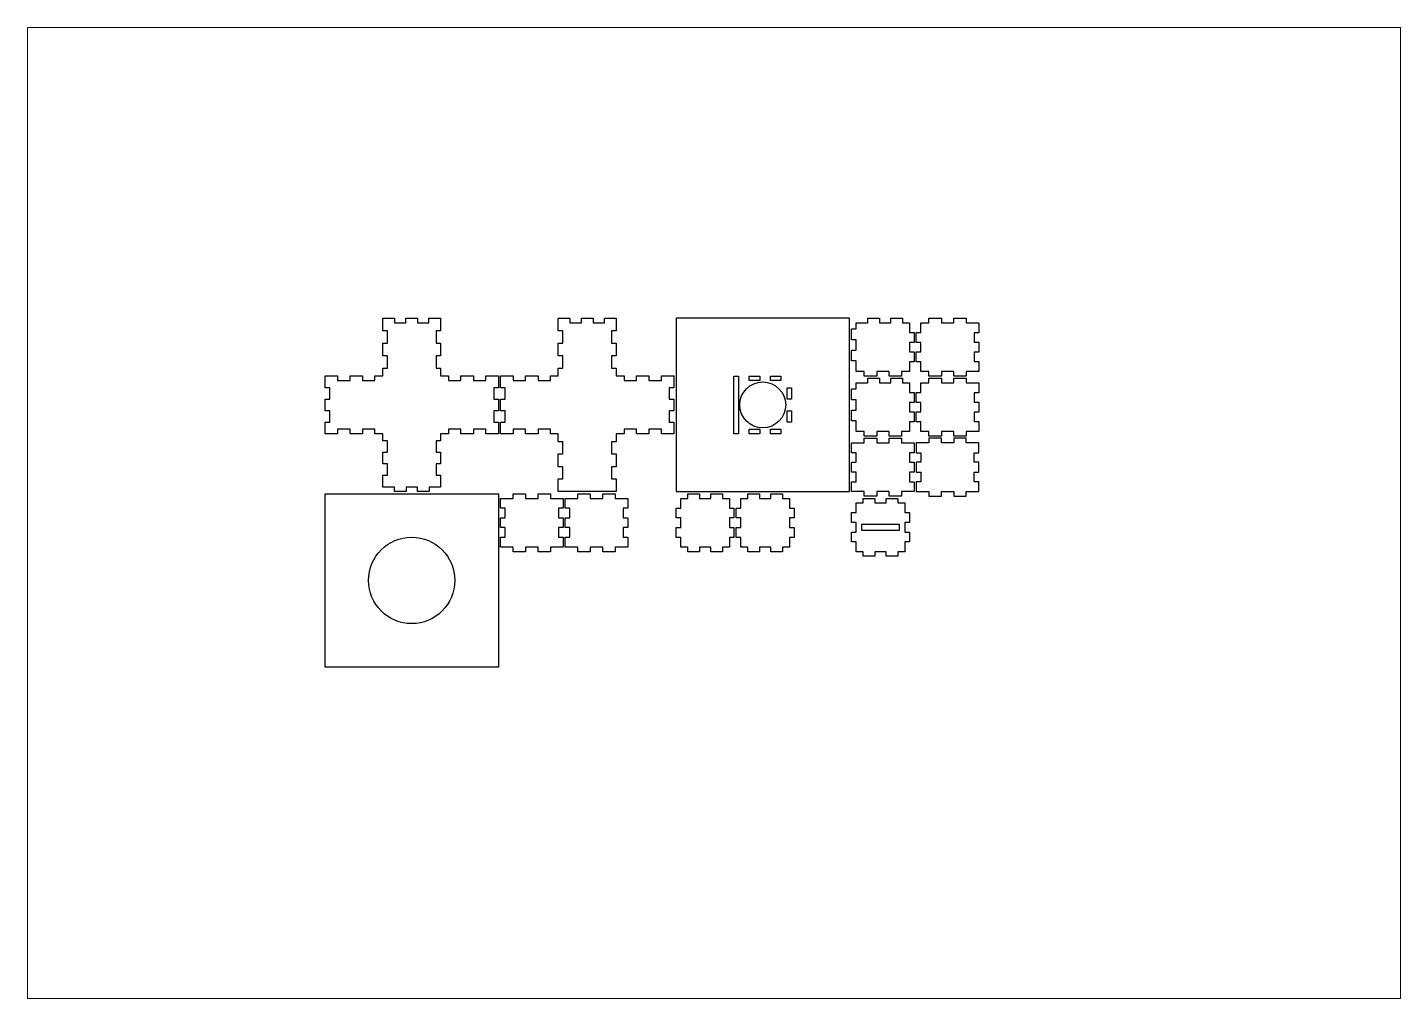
# Paper-space layout 'Sheet1' of a CAD drawing. Header units: millimetres. Extents: x 0 to 1189, y 0 to 841.
# The model-space entities are those that its viewports show. They can reach past a viewport. Long polylines and large blocks are cut down to what shows.
import ezdxf

# ---------------------------------------------------------------- set-up
doc = ezdxf.new("R2010")
doc.units = ezdxf.units.MM
doc.header["$LTSCALE"] = 12.7
for name, color, linetype in [('Part 1', 7, 'Continuous'), ('Part 10', 7, 'Continuous'), ('Part 11', 7, 'Continuous'), ('Part 12', 7, 'Continuous'), ('Part 12 - Contained', 7, 'Continuous'), ('Part 2', 7, 'Continuous'), ('Part 20', 7, 'Continuous'), ('Part 21', 7, 'Continuous'), ('Part 22', 7, 'Continuous'), ('Part 23', 7, 'Continuous'), ('Part 3', 7, 'Continuous'), ('Part 4', 7, 'Continuous'), ('Part 5', 7, 'Continuous'), ('Part 6', 7, 'Continuous'), ('Part 6 - Contained', 7, 'Continuous'), ('Part 8', 7, 'Continuous'), ('Part 9', 7, 'Continuous')]:
    doc.layers.add(name, color=color, linetype=linetype)

msp = doc.modelspace()

# ---------------------------------------------------------------- linework, layer by layer
at = {"layer": 'Part 1'}
msp.add_lwpolyline([(1049.2, 559.8), (1049.2, 551.6), (1053.2, 551.6), (1053.2, 543), (1042.4, 543), (1042.4, 539), (1031.5, 539), (1031.5, 543), (1020.8, 543), (1020.8, 539), (1009.9, 539), (1009.9, 543), (1003.1, 543), (1003.1, 551.4), (999.1, 551.4), (999.1, 560), (1003.1, 560), (1003.1, 568.2), (999.1, 568.2), (999.1, 576.8), (1003.1, 576.8), (1003.1, 585.2), (1009.9, 585.2), (1009.9, 589.2), (1020.8, 589.2), (1020.8, 585.2), (1031.5, 585.2), (1031.5, 589.2), (1042.4, 589.2), (1042.4, 585.2), (1053.2, 585.2), (1053.2, 576.6), (1049.2, 576.6), (1049.2, 568.4), (1053.2, 568.4), (1053.2, 559.8), (1049.2, 559.8)], dxfattribs=at)
at = {"layer": 'Part 10'}
msp.add_lwpolyline([(993.2, 455.8), (993.2, 447.6), (997.2, 447.6), (997.2, 439), (986.4, 439), (986.4, 435), (975.5, 435), (975.5, 439), (964.8, 439), (964.8, 435), (953.9, 435), (953.9, 439), (943.1, 439), (943.1, 447.6), (947.1, 447.6), (947.1, 455.8), (943.1, 455.8), (943.1, 464.4), (947.1, 464.4), (947.1, 472.6), (943.1, 472.6), (943.1, 481.2), (953.9, 481.2), (953.9, 485.2), (964.8, 485.2), (964.8, 481.2), (975.5, 481.2), (975.5, 485.2), (986.4, 485.2), (986.4, 481.2), (997.2, 481.2), (997.2, 472.6), (993.2, 472.6), (993.2, 464.4), (997.2, 464.4), (997.2, 455.8), (993.2, 455.8)], dxfattribs=at)
at = {"layer": 'Part 11'}
msp.add_lwpolyline([(997.2, 516.2), (993.2, 516.2), (993.2, 508), (997.2, 508), (997.2, 499.4), (993.2, 499.4), (993.2, 491), (986.4, 491), (986.4, 487), (975.5, 487), (975.5, 491), (964.8, 491), (964.8, 487), (953.9, 487), (953.9, 491), (947.1, 491), (947.1, 500.2), (943.1, 500.2), (943.1, 509.6), (947.1, 509.6), (947.1, 518.6), (943.1, 518.6), (943.1, 528), (947.1, 528), (947.1, 533.2), (957.1, 533.2), (957.1, 537.2), (967.2, 537.2), (967.2, 533.2), (977.1, 533.2), (977.1, 537.2), (987.2, 537.2), (987.2, 533.2), (993.2, 533.2), (993.2, 524.8), (997.2, 524.8), (997.2, 516.2)], dxfattribs=at)
at = {"layer": 'Part 12'}
msp.add_lwpolyline([(791.1, 439), (941.2, 439), (941.2, 589.2), (791.1, 589.2), (791.1, 439)], dxfattribs=at)
at = {"layer": 'Part 12 - Contained'}
for points in [[(841.2, 539), (845.1, 539), (845.1, 489.2), (841.2, 489.2), (841.2, 539)], [(863.5, 535.2), (854.4, 535.2), (854.4, 539), (863.5, 539), (863.5, 535.2)], [(872.8, 535.2), (872.8, 539), (881.9, 539), (881.9, 535.2), (872.8, 535.2)], [(891.1, 519.2), (887.2, 519.2), (887.2, 529), (891.1, 529), (891.1, 519.2)], [(891.1, 509), (891.1, 499.2), (887.2, 499.2), (887.2, 509), (891.1, 509)], [(863.5, 489.2), (854.4, 489.2), (854.4, 493), (863.5, 493), (863.5, 489.2)], [(872.8, 489.2), (872.8, 493), (881.9, 493), (881.9, 489.2), (872.8, 489.2)]]:
    msp.add_lwpolyline(points, dxfattribs=at)
msp.add_circle((866.1, 514.1), 19.9, dxfattribs=at)
at = {"layer": 'Part 2'}
msp.add_lwpolyline([(1049.2, 507.8), (1049.2, 499.6), (1053.2, 499.6), (1053.2, 491), (1042.4, 491), (1042.4, 487), (1031.5, 487), (1031.5, 491), (1020.8, 491), (1020.8, 487), (1009.9, 487), (1009.9, 491), (1003.1, 491), (1003.1, 499.4), (999.1, 499.4), (999.1, 508), (1003.1, 508), (1003.1, 516.2), (999.1, 516.2), (999.1, 524.8), (1003.1, 524.8), (1003.1, 533.2), (1009.9, 533.2), (1009.9, 537.2), (1020.8, 537.2), (1020.8, 533.2), (1031.5, 533.2), (1031.5, 537.2), (1042.4, 537.2), (1042.4, 533.2), (1053.2, 533.2), (1053.2, 524.6), (1049.2, 524.6), (1049.2, 516.4), (1053.2, 516.4), (1053.2, 507.8), (1049.2, 507.8)], dxfattribs=at)
at = {"layer": 'Part 20'}
msp.add_lwpolyline([(587.2, 578.2), (583.2, 578.2), (583.2, 567.6), (587.2, 567.6), (587.2, 556.6), (583.2, 556.6), (583.2, 546), (587.2, 546), (587.2, 539.2), (594, 539.2), (594, 535.2), (604.7, 535.2), (604.7, 539.2), (615.6, 539.2), (615.6, 535.2), (626.3, 535.2), (626.3, 539.2), (637.2, 539.2), (637.2, 529), (633.2, 529), (633.2, 519.2), (637.2, 519.2), (637.2, 509), (633.2, 509), (633.2, 499.2), (637.2, 499.2), (637.2, 489), (626.3, 489), (626.3, 493), (615.6, 493), (615.6, 489), (604.7, 489), (604.7, 493), (594, 493), (594, 489), (587.2, 489), (587.2, 483), (583.2, 483), (583.2, 473.2), (587.2, 473.2), (587.2, 463), (583.2, 463), (583.2, 453.2), (587.2, 453.2), (587.2, 443), (577.2, 443), (577.2, 439), (567.1, 439), (567.1, 443), (557.2, 443), (557.2, 439), (547.1, 439), (547.1, 443), (537.1, 443), (537.1, 453.2), (541.1, 453.2), (541.1, 463), (537.1, 463), (537.1, 473.2), (541.1, 473.2), (541.1, 483), (537.1, 483), (537.1, 489), (530.3, 489), (530.3, 493), (519.6, 493), (519.6, 489), (508.7, 489), (508.7, 493), (498, 493), (498, 489), (487.1, 489), (487.1, 499.2), (491.1, 499.2), (491.1, 509), (487.1, 509), (487.1, 519.2), (491.1, 519.2), (491.1, 529), (487.1, 529), (487.1, 539.2), (498, 539.2), (498, 535.2), (508.7, 535.2), (508.7, 539.2), (519.6, 539.2), (519.6, 535.2), (530.3, 535.2), (530.3, 539.2), (537.1, 539.2), (537.1, 546), (541.1, 546), (541.1, 556.6), (537.1, 556.6), (537.1, 567.6), (541.1, 567.6), (541.1, 578.2), (537.1, 578.2), (537.1, 589.2), (547.2, 589.2), (547.2, 585.2), (557.1, 585.2), (557.1, 589.2), (567.2, 589.2), (567.2, 585.2), (577.1, 585.2), (577.1, 589.2), (587.2, 589.2), (587.2, 578.2)], dxfattribs=at)
at = {"layer": 'Part 21'}
msp.add_lwpolyline([(650, 535.2), (660.7, 535.2), (660.7, 539.2), (671.6, 539.2), (671.6, 535.2), (682.3, 535.2), (682.3, 539.2), (689.1, 539.2), (689.1, 546), (693.1, 546), (693.1, 556.6), (689.1, 556.6), (689.1, 567.6), (693.1, 567.6), (693.1, 578.2), (689.1, 578.2), (689.1, 589.2), (699.2, 589.2), (699.2, 585.2), (709.1, 585.2), (709.1, 589.2), (719.2, 589.2), (719.2, 585.2), (729.1, 585.2), (729.1, 589.2), (739.2, 589.2), (739.2, 578.2), (735.2, 578.2), (735.2, 567.6), (739.2, 567.6), (739.2, 556.6), (735.2, 556.6), (735.2, 546), (739.2, 546), (739.2, 539.2), (746, 539.2), (746, 535.2), (756.7, 535.2), (756.7, 539.2), (767.6, 539.2), (767.6, 535.2), (778.3, 535.2), (778.3, 539.2), (789.2, 539.2), (789.2, 529), (785.2, 529), (785.2, 519.2), (789.2, 519.2), (789.2, 509), (785.2, 509), (785.2, 499.2), (789.2, 499.2), (789.2, 489), (778.3, 489), (778.3, 493), (767.6, 493), (767.6, 489), (756.7, 489), (756.7, 493), (746, 493), (746, 489), (739.2, 489), (739.2, 482.2), (735.2, 482.2), (735.2, 471.6), (739.2, 471.6), (739.2, 460.6), (735.2, 460.6), (735.2, 450), (739.2, 450), (739.2, 439), (689.1, 439), (689.1, 450), (693.1, 450), (693.1, 460.6), (689.1, 460.6), (689.1, 471.6), (693.1, 471.6), (693.1, 482.2), (689.1, 482.2), (689.1, 489), (682.3, 489), (682.3, 493), (671.6, 493), (671.6, 489), (660.7, 489), (660.7, 493), (650, 493), (650, 489), (639.1, 489), (639.1, 499.2), (643.1, 499.2), (643.1, 509), (639.1, 509), (639.1, 519.2), (643.1, 519.2), (643.1, 529), (639.1, 529), (639.1, 539.2), (650, 539.2), (650, 535.2)], dxfattribs=at)
at = {"layer": 'Part 22'}
msp.add_lwpolyline([(689.2, 407.8), (689.2, 399.6), (693.2, 399.6), (693.2, 391), (682.4, 391), (682.4, 387), (671.5, 387), (671.5, 391), (660.8, 391), (660.8, 387), (649.9, 387), (649.9, 391), (639.1, 391), (639.1, 399.6), (643.1, 399.6), (643.1, 407.8), (639.1, 407.8), (639.1, 416.4), (643.1, 416.4), (643.1, 424.6), (639.1, 424.6), (639.1, 433.2), (649.9, 433.2), (649.9, 437.2), (660.8, 437.2), (660.8, 433.2), (671.5, 433.2), (671.5, 437.2), (682.4, 437.2), (682.4, 433.2), (693.2, 433.2), (693.2, 424.6), (689.2, 424.6), (689.2, 416.4), (693.2, 416.4), (693.2, 407.8), (689.2, 407.8)], dxfattribs=at)
at = {"layer": 'Part 23'}
msp.add_lwpolyline([(1009.9, 485.2), (1009.9, 481.2), (999.1, 481.2), (999.1, 472.6), (1003.1, 472.6), (1003.1, 464.4), (999.1, 464.4), (999.1, 455.8), (1003.1, 455.8), (1003.1, 447.6), (999.1, 447.6), (999.1, 439), (1009.9, 439), (1009.9, 435), (1020.8, 435), (1020.8, 439), (1031.5, 439), (1031.5, 435), (1042.4, 435), (1042.4, 439), (1053.2, 439), (1053.2, 447.6), (1049.2, 447.6), (1049.2, 455.8), (1053.2, 455.8), (1053.2, 464.4), (1049.2, 464.4), (1049.2, 472.6), (1053.2, 472.6), (1053.2, 481.2), (1042.4, 481.2), (1042.4, 485.2), (1031.5, 485.2), (1031.5, 481.2), (1020.8, 481.2), (1020.8, 485.2), (1009.9, 485.2)], dxfattribs=at)
at = {"layer": 'Part 3'}
msp.add_lwpolyline([(637.2, 287), (487.1, 287), (487.1, 437.2), (637.2, 437.2), (637.2, 287)], dxfattribs=at)
at = {"layer": 'Part 3 - Contained'}
msp.add_circle((562.1, 362.1), 37.4, dxfattribs=at)
at = {"layer": 'Part 4'}
msp.add_lwpolyline([(795.1, 433.2), (801.1, 433.2), (801.1, 437.2), (811.2, 437.2), (811.2, 433.2), (821.1, 433.2), (821.1, 437.2), (831.2, 437.2), (831.2, 433.2), (837.2, 433.2), (837.2, 424.8), (841.2, 424.8), (841.2, 416.2), (837.2, 416.2), (837.2, 408), (841.2, 408), (841.2, 399.4), (837.2, 399.4), (837.2, 391), (831.2, 391), (831.2, 387), (821.1, 387), (821.1, 391), (811.2, 391), (811.2, 387), (801.1, 387), (801.1, 391), (795.1, 391), (795.1, 399.4), (791.1, 399.4), (791.1, 408), (795.1, 408), (795.1, 416.2), (791.1, 416.2), (791.1, 424.8), (795.1, 424.8), (795.1, 433.2)], dxfattribs=at)
at = {"layer": 'Part 5'}
msp.add_lwpolyline([(749.2, 399.6), (749.2, 391), (738.4, 391), (738.4, 387), (727.5, 387), (727.5, 391), (716.8, 391), (716.8, 387), (705.9, 387), (705.9, 391), (695.1, 391), (695.1, 399.6), (699.1, 399.6), (699.1, 407.8), (695.1, 407.8), (695.1, 416.4), (699.1, 416.4), (699.1, 424.6), (695.1, 424.6), (695.1, 433.2), (705.9, 433.2), (705.9, 437.2), (716.8, 437.2), (716.8, 433.2), (727.5, 433.2), (727.5, 437.2), (738.4, 437.2), (738.4, 433.2), (749.2, 433.2), (749.2, 424.6), (745.2, 424.6), (745.2, 416.4), (749.2, 416.4), (749.2, 407.8), (745.2, 407.8), (745.2, 399.6), (749.2, 399.6)], dxfattribs=at)
at = {"layer": 'Part 6'}
msp.add_lwpolyline([(993.2, 420.8), (993.2, 412.2), (989.2, 412.2), (989.2, 404), (993.2, 404), (993.2, 395.4), (989.2, 395.4), (989.2, 387), (983.2, 387), (983.2, 383), (973.1, 383), (973.1, 387), (963.2, 387), (963.2, 383), (953.1, 383), (953.1, 387), (947.1, 387), (947.1, 395.4), (943.1, 395.4), (943.1, 404), (947.1, 404), (947.1, 412.2), (943.1, 412.2), (943.1, 420.8), (947.1, 420.8), (947.1, 429.2), (953.1, 429.2), (953.1, 433.2), (963.2, 433.2), (963.2, 429.2), (973.1, 429.2), (973.1, 433.2), (983.2, 433.2), (983.2, 429.2), (989.2, 429.2), (989.2, 420.8), (993.2, 420.8)], dxfattribs=at)
at = {"layer": 'Part 6 - Contained'}
msp.add_lwpolyline([(984.6, 410.5), (951.7, 410.5), (951.7, 405.7), (984.6, 405.7), (984.6, 410.5)], dxfattribs=at)
at = {"layer": 'Part 8'}
msp.add_lwpolyline([(997.2, 568.2), (993.2, 568.2), (993.2, 560), (997.2, 560), (997.2, 551.4), (993.2, 551.4), (993.2, 543), (986.4, 543), (986.4, 539), (975.5, 539), (975.5, 543), (964.8, 543), (964.8, 539), (953.9, 539), (953.9, 543), (947.1, 543), (947.1, 552.2), (943.1, 552.2), (943.1, 561.6), (947.1, 561.6), (947.1, 570.6), (943.1, 570.6), (943.1, 580), (947.1, 580), (947.1, 585.2), (957.1, 585.2), (957.1, 589.2), (967.2, 589.2), (967.2, 585.2), (977.1, 585.2), (977.1, 589.2), (987.2, 589.2), (987.2, 585.2), (993.2, 585.2), (993.2, 576.8), (997.2, 576.8), (997.2, 568.2)], dxfattribs=at)
at = {"layer": 'Part 9'}
msp.add_lwpolyline([(893.2, 424.8), (893.2, 416.2), (889.2, 416.2), (889.2, 408), (893.2, 408), (893.2, 399.4), (889.2, 399.4), (889.2, 391), (883.2, 391), (883.2, 387), (873.1, 387), (873.1, 391), (863.2, 391), (863.2, 387), (853.1, 387), (853.1, 391), (847.1, 391), (847.1, 399.4), (843.1, 399.4), (843.1, 408), (847.1, 408), (847.1, 416.2), (843.1, 416.2), (843.1, 424.8), (847.1, 424.8), (847.1, 433.2), (853.1, 433.2), (853.1, 437.2), (863.2, 437.2), (863.2, 433.2), (873.1, 433.2), (873.1, 437.2), (883.2, 437.2), (883.2, 433.2), (889.2, 433.2), (889.2, 424.8), (893.2, 424.8)], dxfattribs=at)

psp = doc.layouts.new('Sheet1')

# ---------------------------------------------------------------- viewports
at = {"layer": '0', "view_target_point": (823.9, 420.5)}
psp.add_viewport(center=(594.5, 420.5), size=(1189, 841), view_center_point=(0, 0), view_height=841, dxfattribs=at)

doc.saveas('drawing.dxf')
